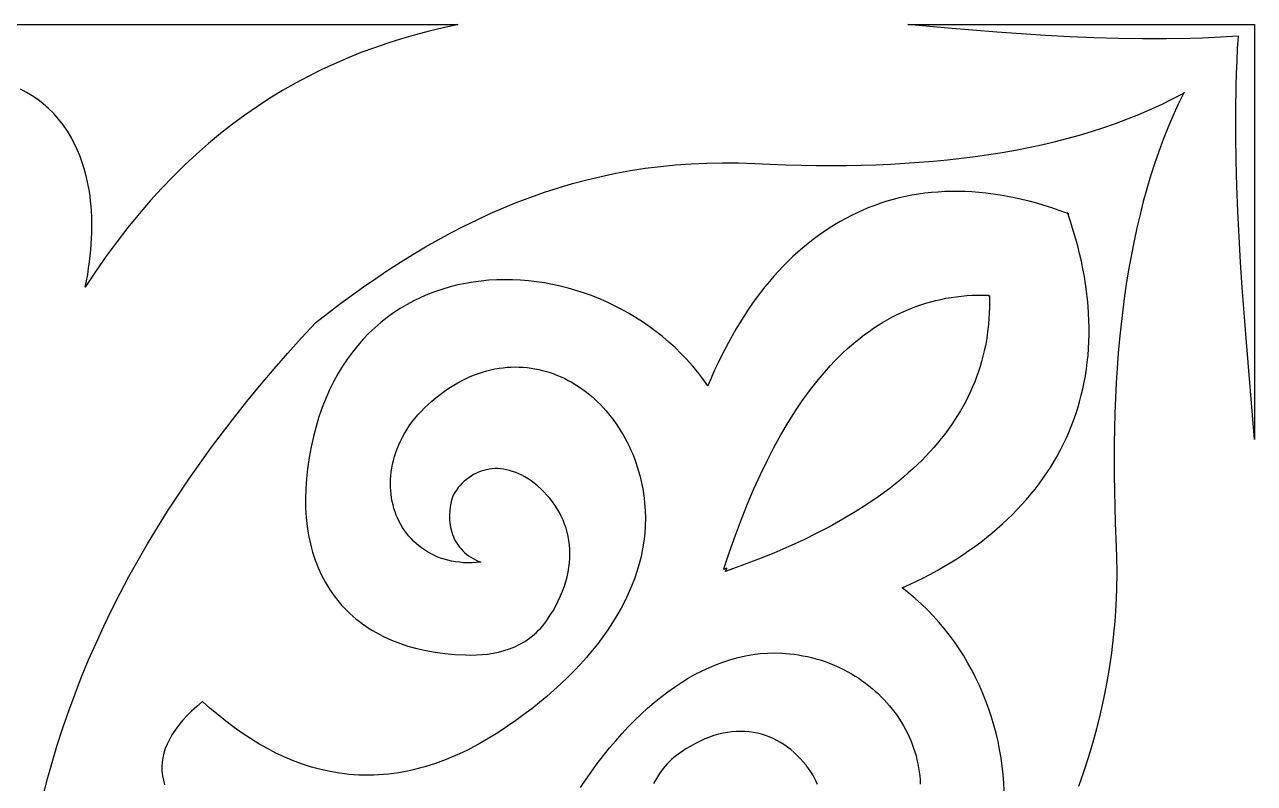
# Model space of a CAD drawing. Extents: x -375 to 375, y -1025 to 1025.
# Drawn here: x -197.2 to -125, y 735.5 to 780 of the extents above; entities that cross this region are included whole.
import ezdxf

# ---------------------------------------------------------------- set-up
doc = ezdxf.new("R2010")
doc.units = 0
doc.layers.add('LAYER_1', color=18, linetype='CONTINUOUS')

msp = doc.modelspace()

# ---------------------------------------------------------------- linework, layer by layer
at = {"layer": 'LAYER_1'}
for points in [[(-228.26, 780), (-171.74, 780), (-171.783, 779.992), (-172.605, 779.813), (-173.422, 779.617), (-174.234, 779.403), (-175.04, 779.17), (-175.841, 778.917), (-176.636, 778.645), (-177.425, 778.352), (-178.208, 778.037), (-178.985, 777.701), (-179.755, 777.343), (-180.519, 776.962), (-181.276, 776.557), (-182.027, 776.128), (-182.77, 775.675), (-183.507, 775.196), (-184.236, 774.691), (-184.958, 774.16), (-185.673, 773.602), (-186.379, 773.017), (-187.078, 772.403), (-187.769, 771.761), (-188.452, 771.089), (-189.127, 770.387), (-189.793, 769.655), (-190.45, 768.892), (-191.099, 768.097), (-191.739, 767.27), (-192.37, 766.41), (-192.992, 765.516), (-193.605, 764.589), (-193.53, 764.967), (-193.463, 765.339), (-193.405, 765.706), (-193.354, 766.066), (-193.311, 766.42), (-193.276, 766.769), (-193.249, 767.111), (-193.229, 767.448), (-193.217, 767.778), (-193.212, 768.103), (-193.213, 768.421), (-193.222, 768.734), (-193.238, 769.041), (-193.26, 769.341), (-193.289, 769.636), (-193.324, 769.925), (-193.365, 770.208), (-193.413, 770.485), (-193.467, 770.756), (-193.526, 771.021), (-193.592, 771.28), (-193.663, 771.533), (-193.739, 771.78), (-193.821, 772.021), (-193.908, 772.257), (-194, 772.486), (-194.098, 772.709), (-194.2, 772.926), (-194.306, 773.138), (-194.418, 773.343), (-194.534, 773.543), (-194.654, 773.736), (-194.907, 774.106), (-195.175, 774.451), (-195.458, 774.773), (-195.755, 775.07), (-196.065, 775.344), (-196.386, 775.594), (-196.717, 775.821), (-197.058, 776.023), (-197.407, 776.202)], [(-196.094, 734.636), (-195.833, 735.662), (-195.551, 736.684), (-195.247, 737.7), (-194.922, 738.712), (-194.575, 739.718), (-194.206, 740.72), (-193.817, 741.717), (-193.406, 742.71), (-192.974, 743.697), (-192.521, 744.68), (-192.047, 745.659), (-191.553, 746.633), (-191.038, 747.602), (-190.502, 748.566), (-189.947, 749.526), (-189.37, 750.482), (-188.774, 751.433), (-188.157, 752.379), (-187.52, 753.321), (-186.864, 754.259), (-186.188, 755.192), (-185.492, 756.121), (-184.776, 757.046), (-184.041, 757.967), (-183.286, 758.883), (-182.513, 759.795), (-181.72, 760.703), (-180.908, 761.606), (-180.077, 762.506), (-179.385, 763.049), (-178.687, 763.582), (-177.984, 764.102), (-177.276, 764.61), (-176.562, 765.105), (-175.841, 765.587), (-175.115, 766.055), (-174.382, 766.509), (-173.643, 766.948), (-172.897, 767.372), (-172.144, 767.78), (-171.383, 768.172), (-170.615, 768.547), (-169.84, 768.905), (-169.056, 769.245), (-168.265, 769.567), (-167.465, 769.871), (-166.656, 770.155), (-165.839, 770.419), (-165.013, 770.664), (-164.178, 770.887), (-163.333, 771.09), (-162.479, 771.271), (-161.614, 771.43), (-160.74, 771.566), (-159.856, 771.679), (-158.961, 771.768), (-158.055, 771.834), (-157.139, 771.875), (-156.211, 771.89), (-155.272, 771.881), (-154.322, 771.845), (-153.408, 771.803), (-152.501, 771.771), (-151.601, 771.748), (-150.707, 771.734), (-149.821, 771.729), (-148.942, 771.735), (-148.071, 771.75), (-147.207, 771.776), (-146.351, 771.811), (-145.503, 771.858), (-144.663, 771.915), (-143.832, 771.983), (-143.009, 772.063), (-142.194, 772.153), (-141.388, 772.256), (-140.591, 772.37), (-139.803, 772.496), (-139.024, 772.634), (-138.255, 772.785), (-137.495, 772.948), (-136.744, 773.124), (-136.004, 773.313), (-135.273, 773.515), (-134.553, 773.731), (-133.843, 773.96), (-133.144, 774.203), (-132.455, 774.46), (-131.777, 774.731), (-131.11, 775.017), (-130.454, 775.317), (-129.809, 775.632), (-129.175, 775.962), (-129.12, 776.022), (-129.129, 776.003), (-129.109, 776.011), (-129.167, 775.954), (-129.484, 775.295), (-129.787, 774.624), (-130.075, 773.941), (-130.35, 773.247), (-130.611, 772.542), (-130.858, 771.825), (-131.091, 771.097), (-131.312, 770.359), (-131.519, 769.609), (-131.713, 768.849), (-131.895, 768.079), (-132.064, 767.298), (-132.221, 766.508), (-132.366, 765.707), (-132.499, 764.897), (-132.62, 764.077), (-132.73, 763.248), (-132.828, 762.409), (-132.915, 761.562), (-132.992, 760.705), (-133.057, 759.84), (-133.112, 758.966), (-133.157, 758.084), (-133.191, 757.194), (-133.216, 756.295), (-133.231, 755.389), (-133.236, 754.474), (-133.231, 753.553), (-133.218, 752.623), (-133.196, 751.687), (-133.164, 750.743), (-133.125, 749.793), (-133.09, 748.804), (-133.081, 747.827), (-133.096, 746.861), (-133.135, 745.908), (-133.198, 744.966), (-133.284, 744.034), (-133.393, 743.114), (-133.523, 742.205), (-133.676, 741.306), (-133.85, 740.417), (-134.045, 739.538), (-134.26, 738.669), (-134.494, 737.809), (-134.749, 736.959), (-135.022, 736.118), (-135.313, 735.285)], [(-139.687, 735.012), (-139.708, 735.497), (-139.745, 735.983), (-139.798, 736.469), (-139.865, 736.954), (-139.948, 737.438), (-140.045, 737.92), (-140.158, 738.4), (-140.284, 738.876), (-140.426, 739.349), (-140.581, 739.818), (-140.751, 740.283), (-140.935, 740.742), (-141.132, 741.195), (-141.344, 741.643), (-141.569, 742.083), (-141.807, 742.516), (-142.059, 742.941), (-142.324, 743.357), (-142.603, 743.765), (-142.894, 744.162), (-143.198, 744.55), (-143.514, 744.926), (-143.844, 745.292), (-144.185, 745.645), (-144.539, 745.987), (-144.905, 746.315), (-145.283, 746.629), (-145.672, 746.93), (-145.245, 747.125), (-144.825, 747.326), (-144.413, 747.533), (-144.009, 747.744), (-143.612, 747.961), (-143.224, 748.183), (-142.843, 748.411), (-142.47, 748.644), (-142.106, 748.882), (-141.749, 749.125), (-141.401, 749.373), (-141.06, 749.626), (-140.728, 749.884), (-140.405, 750.147), (-140.089, 750.415), (-139.782, 750.688), (-139.484, 750.966), (-139.194, 751.249), (-138.912, 751.537), (-138.639, 751.829), (-138.375, 752.126), (-138.12, 752.428), (-137.873, 752.734), (-137.635, 753.045), (-137.406, 753.361), (-137.186, 753.681), (-136.974, 754.006), (-136.772, 754.335), (-136.579, 754.668), (-136.395, 755.006), (-136.22, 755.349), (-136.054, 755.695), (-135.898, 756.046), (-135.751, 756.401), (-135.613, 756.761), (-135.485, 757.124), (-135.366, 757.492), (-135.257, 757.864), (-135.157, 758.239), (-135.067, 758.619), (-134.987, 759.003), (-134.916, 759.391), (-134.856, 759.783), (-134.805, 760.178), (-134.764, 760.578), (-134.732, 760.981), (-134.711, 761.388), (-134.7, 761.799), (-134.699, 762.213), (-134.708, 762.631), (-134.728, 763.053), (-134.757, 763.479), (-134.797, 763.907), (-134.848, 764.34), (-134.908, 764.776), (-134.979, 765.215), (-135.061, 765.658), (-135.153, 766.104), (-135.256, 766.553), (-135.37, 767.006), (-135.494, 767.462), (-135.629, 767.921), (-135.775, 768.383), (-135.932, 768.849), (-135.892, 768.89), (-135.91, 768.89), (-135.921, 768.892), (-135.931, 768.885), (-135.935, 768.897), (-135.947, 768.901), (-135.94, 768.911), (-135.94, 768.915), (-135.945, 768.916), (-135.955, 768.908), (-135.958, 768.92), (-135.97, 768.925), (-135.963, 768.935), (-135.964, 768.947), (-135.964, 768.967), (-136.004, 768.924), (-136.451, 769.087), (-136.896, 769.239), (-137.337, 769.379), (-137.775, 769.509), (-138.211, 769.627), (-138.643, 769.734), (-139.071, 769.83), (-139.497, 769.915), (-139.919, 769.989), (-140.338, 770.052), (-140.754, 770.104), (-141.166, 770.146), (-141.575, 770.177), (-141.98, 770.197), (-142.382, 770.207), (-142.78, 770.206), (-143.175, 770.194), (-143.566, 770.172), (-143.954, 770.14), (-144.338, 770.097), (-144.718, 770.044), (-145.095, 769.981), (-145.468, 769.907), (-145.837, 769.824), (-146.202, 769.73), (-146.563, 769.626), (-146.92, 769.513), (-147.274, 769.389), (-147.623, 769.256), (-147.969, 769.112), (-148.31, 768.959), (-148.647, 768.797), (-148.981, 768.624), (-149.31, 768.443), (-149.634, 768.251), (-149.955, 768.05), (-150.271, 767.84), (-150.583, 767.62), (-150.891, 767.391), (-151.194, 767.153), (-151.493, 766.905), (-151.788, 766.648), (-152.078, 766.382), (-152.363, 766.108), (-152.644, 765.824), (-152.921, 765.531), (-153.193, 765.229), (-153.46, 764.919), (-153.722, 764.599), (-153.98, 764.271), (-154.233, 763.934), (-154.481, 763.589), (-154.724, 763.235), (-154.963, 762.873), (-155.197, 762.502), (-155.425, 762.123), (-155.649, 761.735), (-155.868, 761.339), (-156.081, 760.935), (-156.29, 760.522), (-156.493, 760.102), (-156.692, 759.673), (-156.885, 759.236), (-157.073, 758.792), (-157.361, 759.197), (-157.664, 759.59), (-157.979, 759.971), (-158.307, 760.339), (-158.647, 760.694), (-158.998, 761.037), (-159.36, 761.366), (-159.733, 761.682), (-160.115, 761.985), (-160.506, 762.275), (-160.907, 762.55), (-161.315, 762.812), (-161.731, 763.061), (-162.154, 763.295), (-162.584, 763.515), (-163.02, 763.72), (-163.462, 763.912), (-163.908, 764.088), (-164.359, 764.25), (-164.813, 764.397), (-165.272, 764.529), (-165.733, 764.645), (-166.196, 764.747), (-166.661, 764.833), (-167.127, 764.903), (-167.594, 764.958), (-168.061, 764.996), (-168.528, 765.019), (-168.994, 765.025), (-169.458, 765.015), (-169.921, 764.989), (-170.38, 764.946), (-170.837, 764.886), (-171.291, 764.809), (-171.74, 764.715), (-172.184, 764.604), (-172.623, 764.476), (-173.057, 764.33), (-173.484, 764.167), (-173.905, 763.985), (-174.318, 763.786), (-174.723, 763.569), (-175.12, 763.334), (-175.508, 763.08), (-175.887, 762.808), (-176.255, 762.517), (-176.613, 762.207), (-176.96, 761.878), (-177.295, 761.531), (-177.618, 761.164), (-177.928, 760.778), (-178.225, 760.372), (-178.509, 759.947), (-178.778, 759.501), (-179.032, 759.036), (-179.271, 758.551), (-179.494, 758.046), (-179.7, 757.52), (-179.89, 756.974), (-180.062, 756.407), (-180.216, 755.819), (-180.351, 755.211), (-180.467, 754.581), (-180.564, 753.93), (-180.629, 753.33), (-180.67, 752.743), (-180.685, 752.17), (-180.675, 751.61), (-180.641, 751.065), (-180.583, 750.534), (-180.5, 750.018), (-180.394, 749.517), (-180.332, 749.273), (-180.264, 749.032), (-180.19, 748.796), (-180.111, 748.563), (-180.025, 748.335), (-179.934, 748.111), (-179.837, 747.89), (-179.735, 747.675), (-179.627, 747.463), (-179.513, 747.255), (-179.393, 747.052), (-179.268, 746.854), (-179.138, 746.66), (-179.002, 746.47), (-178.86, 746.285), (-178.713, 746.104), (-178.561, 745.928), (-178.403, 745.757), (-178.24, 745.59), (-178.071, 745.428), (-177.897, 745.271), (-177.718, 745.118), (-177.533, 744.971), (-177.344, 744.828), (-177.149, 744.691), (-176.949, 744.558), (-176.744, 744.431), (-176.534, 744.308), (-176.318, 744.191), (-176.098, 744.079), (-175.642, 743.87), (-175.167, 743.683), (-174.671, 743.517), (-174.157, 743.373), (-173.623, 743.251), (-173.07, 743.152), (-172.499, 743.077), (-171.91, 743.024), (-171.302, 742.995), (-170.977, 742.989), (-170.651, 742.996), (-170.324, 743.015), (-169.997, 743.049), (-169.671, 743.099), (-169.348, 743.166), (-169.029, 743.25), (-168.715, 743.354), (-168.407, 743.478), (-168.107, 743.623), (-167.816, 743.792), (-167.534, 743.984), (-167.263, 744.201), (-167.132, 744.319), (-167.005, 744.444), (-166.88, 744.576), (-166.76, 744.715), (-166.643, 744.86), (-166.529, 745.014), (-166.335, 745.305), (-166.156, 745.595), (-165.993, 745.884), (-165.845, 746.172), (-165.712, 746.458), (-165.594, 746.743), (-165.491, 747.026), (-165.403, 747.307), (-165.328, 747.585), (-165.268, 747.862), (-165.222, 748.135), (-165.189, 748.406), (-165.17, 748.673), (-165.164, 748.938), (-165.171, 749.199), (-165.191, 749.456), (-165.223, 749.71), (-165.268, 749.959), (-165.325, 750.205), (-165.394, 750.446), (-165.475, 750.682), (-165.567, 750.914), (-165.67, 751.141), (-165.785, 751.362), (-165.91, 751.579), (-166.046, 751.789), (-166.193, 751.994), (-166.35, 752.193), (-166.517, 752.386), (-166.693, 752.573), (-166.88, 752.753), (-167.075, 752.926), (-167.257, 753.075), (-167.439, 753.211), (-167.621, 753.335), (-167.803, 753.447), (-167.984, 753.547), (-168.165, 753.635), (-168.346, 753.711), (-168.525, 753.775), (-168.704, 753.829), (-168.88, 753.871), (-169.056, 753.902), (-169.23, 753.923), (-169.401, 753.933), (-169.571, 753.933), (-169.738, 753.922), (-169.903, 753.902), (-170.065, 753.872), (-170.223, 753.832), (-170.379, 753.783), (-170.531, 753.725), (-170.68, 753.658), (-170.825, 753.582), (-170.966, 753.497), (-171.102, 753.404), (-171.234, 753.303), (-171.362, 753.193), (-171.484, 753.076), (-171.602, 752.952), (-171.714, 752.819), (-171.821, 752.68), (-171.922, 752.533), (-172.018, 752.38), (-172.109, 752.084), (-172.177, 751.786), (-172.221, 751.488), (-172.239, 751.193), (-172.232, 750.901), (-172.2, 750.616), (-172.175, 750.475), (-172.142, 750.337), (-172.104, 750.201), (-172.058, 750.067), (-172.006, 749.936), (-171.948, 749.808), (-171.882, 749.683), (-171.81, 749.562), (-171.731, 749.444), (-171.645, 749.329), (-171.552, 749.219), (-171.453, 749.113), (-171.346, 749.011), (-171.232, 748.914), (-171.111, 748.822), (-170.983, 748.734), (-170.848, 748.652), (-170.706, 748.576), (-170.556, 748.505), (-170.399, 748.44), (-170.66, 748.417), (-170.915, 748.405), (-171.165, 748.404), (-171.41, 748.414), (-171.648, 748.435), (-171.882, 748.465), (-172.109, 748.506), (-172.33, 748.556), (-172.546, 748.616), (-172.755, 748.685), (-172.958, 748.763), (-173.155, 748.85), (-173.345, 748.945), (-173.529, 749.049), (-173.706, 749.16), (-173.876, 749.279), (-174.04, 749.405), (-174.196, 749.539), (-174.345, 749.679), (-174.487, 749.826), (-174.622, 749.979), (-174.75, 750.138), (-174.869, 750.303), (-174.982, 750.474), (-175.086, 750.649), (-175.183, 750.83), (-175.272, 751.016), (-175.352, 751.206), (-175.425, 751.4), (-175.489, 751.599), (-175.545, 751.801), (-175.592, 752.006), (-175.631, 752.215), (-175.661, 752.427), (-175.682, 752.641), (-175.694, 752.858), (-175.698, 753.077), (-175.692, 753.297), (-175.677, 753.52), (-175.652, 753.743), (-175.618, 753.968), (-175.575, 754.194), (-175.521, 754.42), (-175.459, 754.647), (-175.386, 754.873), (-175.303, 755.099), (-175.21, 755.325), (-175.107, 755.551), (-174.993, 755.775), (-174.869, 755.998), (-174.735, 756.219), (-174.59, 756.439), (-174.434, 756.656), (-174.267, 756.871), (-174.09, 757.084), (-173.901, 757.294), (-173.701, 757.501), (-173.49, 757.704), (-173.267, 757.904), (-173.033, 758.1), (-172.788, 758.292), (-172.53, 758.479), (-172.261, 758.662), (-171.98, 758.84), (-171.739, 758.98), (-171.497, 759.11), (-171.255, 759.229), (-171.013, 759.338), (-170.771, 759.437), (-170.529, 759.527), (-170.287, 759.606), (-170.046, 759.675), (-169.805, 759.735), (-169.564, 759.786), (-169.325, 759.827), (-169.086, 759.859), (-168.847, 759.882), (-168.61, 759.896), (-168.374, 759.901), (-168.14, 759.897), (-167.907, 759.885), (-167.675, 759.865), (-167.445, 759.836), (-167.217, 759.798), (-166.991, 759.753), (-166.766, 759.7), (-166.544, 759.638), (-166.324, 759.57), (-166.107, 759.493), (-165.892, 759.409), (-165.679, 759.318), (-165.47, 759.22), (-165.263, 759.114), (-165.059, 759.001), (-164.859, 758.882), (-164.661, 758.756), (-164.467, 758.623), (-164.277, 758.484), (-164.09, 758.339), (-163.906, 758.187), (-163.727, 758.029), (-163.552, 757.865), (-163.38, 757.696), (-163.213, 757.52), (-163.05, 757.339), (-162.892, 757.153), (-162.738, 756.961), (-162.589, 756.764), (-162.445, 756.562), (-162.306, 756.355), (-162.172, 756.143), (-162.043, 755.927), (-161.919, 755.706), (-161.801, 755.48), (-161.688, 755.25), (-161.581, 755.016), (-161.48, 754.777), (-161.384, 754.535), (-161.295, 754.289), (-161.212, 754.039), (-161.135, 753.786), (-161.064, 753.529), (-161, 753.269), (-160.943, 753.005), (-160.893, 752.739), (-160.849, 752.469), (-160.812, 752.197), (-160.783, 751.921), (-160.749, 751.47), (-160.737, 751.018), (-160.747, 750.568), (-160.777, 750.119), (-160.828, 749.672), (-160.9, 749.226), (-160.992, 748.782), (-161.103, 748.339), (-161.234, 747.899), (-161.384, 747.461), (-161.552, 747.026), (-161.739, 746.594), (-161.944, 746.164), (-162.167, 745.737), (-162.407, 745.314), (-162.664, 744.895), (-162.938, 744.479), (-163.229, 744.066), (-163.535, 743.658), (-163.857, 743.255), (-164.194, 742.855), (-164.547, 742.461), (-164.914, 742.071), (-165.295, 741.686), (-165.691, 741.306), (-166.1, 740.932), (-166.522, 740.563), (-166.958, 740.201), (-167.406, 739.844), (-167.866, 739.493), (-168.339, 739.149), (-168.823, 738.811), (-169.16, 738.585), (-169.495, 738.369), (-169.828, 738.163), (-170.159, 737.967), (-170.488, 737.78), (-170.816, 737.603), (-171.141, 737.436), (-171.465, 737.278), (-171.787, 737.13), (-172.106, 736.991), (-172.425, 736.86), (-172.741, 736.739), (-173.055, 736.627), (-173.367, 736.524), (-173.678, 736.43), (-173.987, 736.344), (-174.294, 736.266), (-174.599, 736.197), (-174.902, 736.136), (-175.203, 736.084), (-175.503, 736.039), (-175.801, 736.003), (-176.096, 735.974), (-176.391, 735.953), (-176.683, 735.94), (-176.973, 735.934), (-177.262, 735.936), (-177.549, 735.945), (-177.834, 735.962), (-178.118, 735.985), (-178.399, 736.015), (-178.679, 736.053), (-179.233, 736.148), (-179.781, 736.269), (-180.321, 736.416), (-180.854, 736.588), (-181.38, 736.783), (-181.9, 737.002), (-182.413, 737.242), (-182.918, 737.504), (-183.417, 737.786), (-183.91, 738.088), (-184.395, 738.408), (-184.874, 738.747), (-185.347, 739.102), (-185.812, 739.474), (-186.271, 739.861), (-186.724, 740.262), (-187.057, 739.979), (-187.363, 739.698), (-187.644, 739.418), (-187.899, 739.14), (-188.13, 738.863), (-188.335, 738.588), (-188.515, 738.314), (-188.671, 738.041), (-188.803, 737.769), (-188.912, 737.499), (-188.996, 737.23), (-189.057, 736.963), (-189.095, 736.696), (-189.111, 736.431), (-189.103, 736.167), (-189.074, 735.904), (-189.022, 735.642), (-188.949, 735.382)], [(-164.552, 735.209), (-164.221, 735.7), (-163.884, 736.179), (-163.541, 736.645), (-163.192, 737.098), (-162.838, 737.538), (-162.478, 737.964), (-162.113, 738.375), (-161.743, 738.772), (-161.369, 739.154), (-160.989, 739.52), (-160.605, 739.871), (-160.217, 740.206), (-159.825, 740.525), (-159.429, 740.827), (-159.029, 741.112), (-158.625, 741.38), (-158.219, 741.629), (-157.809, 741.861), (-157.396, 742.074), (-156.98, 742.269), (-156.562, 742.444), (-156.141, 742.6), (-155.718, 742.736), (-155.293, 742.852), (-154.866, 742.948), (-154.437, 743.022), (-154.007, 743.075), (-153.575, 743.107), (-153.142, 743.117), (-152.709, 743.104), (-152.274, 743.069), (-152.01, 743.039), (-151.748, 743.001), (-151.489, 742.955), (-151.233, 742.903), (-150.98, 742.843), (-150.729, 742.777), (-150.482, 742.703), (-150.239, 742.623), (-149.999, 742.537), (-149.762, 742.444), (-149.529, 742.345), (-149.3, 742.239), (-149.075, 742.128), (-148.854, 742.011), (-148.637, 741.888), (-148.425, 741.759), (-148.216, 741.625), (-148.013, 741.485), (-147.814, 741.34), (-147.62, 741.19), (-147.43, 741.035), (-147.246, 740.875), (-147.067, 740.711), (-146.893, 740.541), (-146.725, 740.367), (-146.562, 740.189), (-146.404, 740.007), (-146.252, 739.82), (-146.107, 739.629), (-145.967, 739.435), (-145.833, 739.237), (-145.706, 739.035), (-145.584, 738.829), (-145.47, 738.621), (-145.361, 738.409), (-145.26, 738.194), (-145.165, 737.975), (-145.078, 737.755), (-144.997, 737.531), (-144.924, 737.305), (-144.857, 737.076), (-144.799, 736.845), (-144.747, 736.611), (-144.704, 736.376), (-144.668, 736.138), (-144.64, 735.899), (-144.62, 735.658), (-144.609, 735.416)], [(-150.628, 735.389), (-150.712, 735.577), (-150.808, 735.766), (-150.916, 735.956), (-151.035, 736.145), (-151.166, 736.334), (-151.309, 736.523), (-151.476, 736.727), (-151.649, 736.921), (-151.828, 737.104), (-152.014, 737.278), (-152.205, 737.441), (-152.402, 737.594), (-152.604, 737.735), (-152.812, 737.866), (-153.025, 737.985), (-153.243, 738.093), (-153.466, 738.189), (-153.693, 738.272), (-153.925, 738.344), (-154.161, 738.403), (-154.401, 738.45), (-154.645, 738.484), (-154.892, 738.504), (-155.143, 738.512), (-155.397, 738.506), (-155.655, 738.486), (-155.915, 738.452), (-156.178, 738.403), (-156.443, 738.341), (-156.711, 738.264), (-156.981, 738.172), (-157.253, 738.064), (-157.526, 737.942), (-157.801, 737.804), (-158.078, 737.65), (-158.356, 737.48), (-158.635, 737.294), (-158.914, 737.092), (-159.062, 736.974), (-159.202, 736.852), (-159.335, 736.726), (-159.462, 736.597), (-159.582, 736.464), (-159.696, 736.328), (-159.904, 736.047), (-160.089, 735.753), (-160.251, 735.45)]]:
    msp.add_lwpolyline(points, dxfattribs=at)
for points in [[(-125, 755.644), (-125.487, 761.592), (-125.602, 763.081), (-125.711, 764.571), (-125.81, 766.059), (-125.899, 767.546), (-125.974, 769.031), (-126.034, 770.514), (-126.075, 771.993), (-126.097, 773.468), (-126.097, 774.939), (-126.072, 776.404), (-126.05, 777.135), (-126.021, 777.864), (-125.985, 778.592), (-125.942, 779.318), (-126.639, 779.273), (-127.339, 779.235), (-128.04, 779.205), (-128.742, 779.182), (-130.15, 779.156), (-131.564, 779.156), (-132.982, 779.179), (-134.403, 779.222), (-135.827, 779.284), (-137.255, 779.362), (-138.684, 779.454), (-140.114, 779.558), (-141.545, 779.671), (-142.977, 779.791), (-145.336, 780), (-125, 780)], [(-140.594, 764.121), (-140.578, 764.12), (-140.594, 764.106), (-140.594, 764.073), (-140.563, 764.073), (-140.55, 764.09), (-140.55, 764.073), (-140.533, 764.073), (-140.549, 764.059), (-140.544, 763.726), (-140.547, 763.395), (-140.558, 763.067), (-140.577, 762.742), (-140.603, 762.419), (-140.638, 762.098), (-140.68, 761.78), (-140.73, 761.465), (-140.788, 761.152), (-140.854, 760.842), (-140.927, 760.535), (-141.009, 760.23), (-141.098, 759.927), (-141.195, 759.627), (-141.3, 759.33), (-141.413, 759.035), (-141.533, 758.743), (-141.662, 758.454), (-141.798, 758.167), (-141.942, 757.882), (-142.093, 757.6), (-142.253, 757.321), (-142.42, 757.044), (-142.596, 756.77), (-142.779, 756.499), (-142.97, 756.23), (-143.168, 755.963), (-143.375, 755.699), (-143.589, 755.438), (-143.811, 755.179), (-144.041, 754.923), (-144.279, 754.669), (-144.524, 754.418), (-144.778, 754.17), (-145.039, 753.924), (-145.308, 753.681), (-145.584, 753.44), (-145.869, 753.202), (-146.161, 752.966), (-146.461, 752.733), (-147.085, 752.275), (-147.739, 751.827), (-148.425, 751.39), (-149.142, 750.962), (-149.89, 750.545), (-150.67, 750.139), (-151.48, 749.742), (-152.322, 749.356), (-153.194, 748.98), (-154.098, 748.615), (-155.033, 748.26), (-155.998, 747.915), (-156.016, 747.895), (-156.021, 747.895), (-156.015, 747.907), (-156.028, 747.902), (-156.028, 747.907), (-156.009, 747.926), (-155.957, 748.091), (-156.115, 748.036), (-156.133, 748.018), (-156.138, 748.017), (-156.133, 748.029), (-156.145, 748.024), (-156.144, 748.029), (-156.126, 748.047), (-155.795, 749.052), (-155.453, 750.025), (-155.102, 750.965), (-154.741, 751.873), (-154.37, 752.748), (-153.989, 753.591), (-153.598, 754.402), (-153.197, 755.18), (-152.786, 755.926), (-152.366, 756.64), (-151.935, 757.321), (-151.494, 757.97), (-151.27, 758.282), (-151.044, 758.586), (-150.815, 758.882), (-150.584, 759.17), (-150.35, 759.45), (-150.113, 759.721), (-149.875, 759.985), (-149.633, 760.24), (-149.39, 760.488), (-149.143, 760.727), (-148.895, 760.958), (-148.643, 761.181), (-148.39, 761.396), (-148.134, 761.602), (-147.875, 761.801), (-147.614, 761.991), (-147.35, 762.174), (-147.084, 762.348), (-146.816, 762.514), (-146.545, 762.672), (-146.272, 762.822), (-145.996, 762.963), (-145.717, 763.097), (-145.437, 763.222), (-145.153, 763.339), (-144.868, 763.448), (-144.579, 763.549), (-144.289, 763.642), (-143.995, 763.727), (-143.7, 763.803), (-143.402, 763.872), (-143.101, 763.932), (-142.798, 763.984), (-142.493, 764.028), (-142.185, 764.064), (-141.874, 764.092), (-141.561, 764.111), (-141.246, 764.122), (-140.928, 764.126), (-140.608, 764.121), (-140.594, 764.137)]]:
    msp.add_lwpolyline(points, close=True, dxfattribs=at)

doc.saveas('drawing.dxf')
